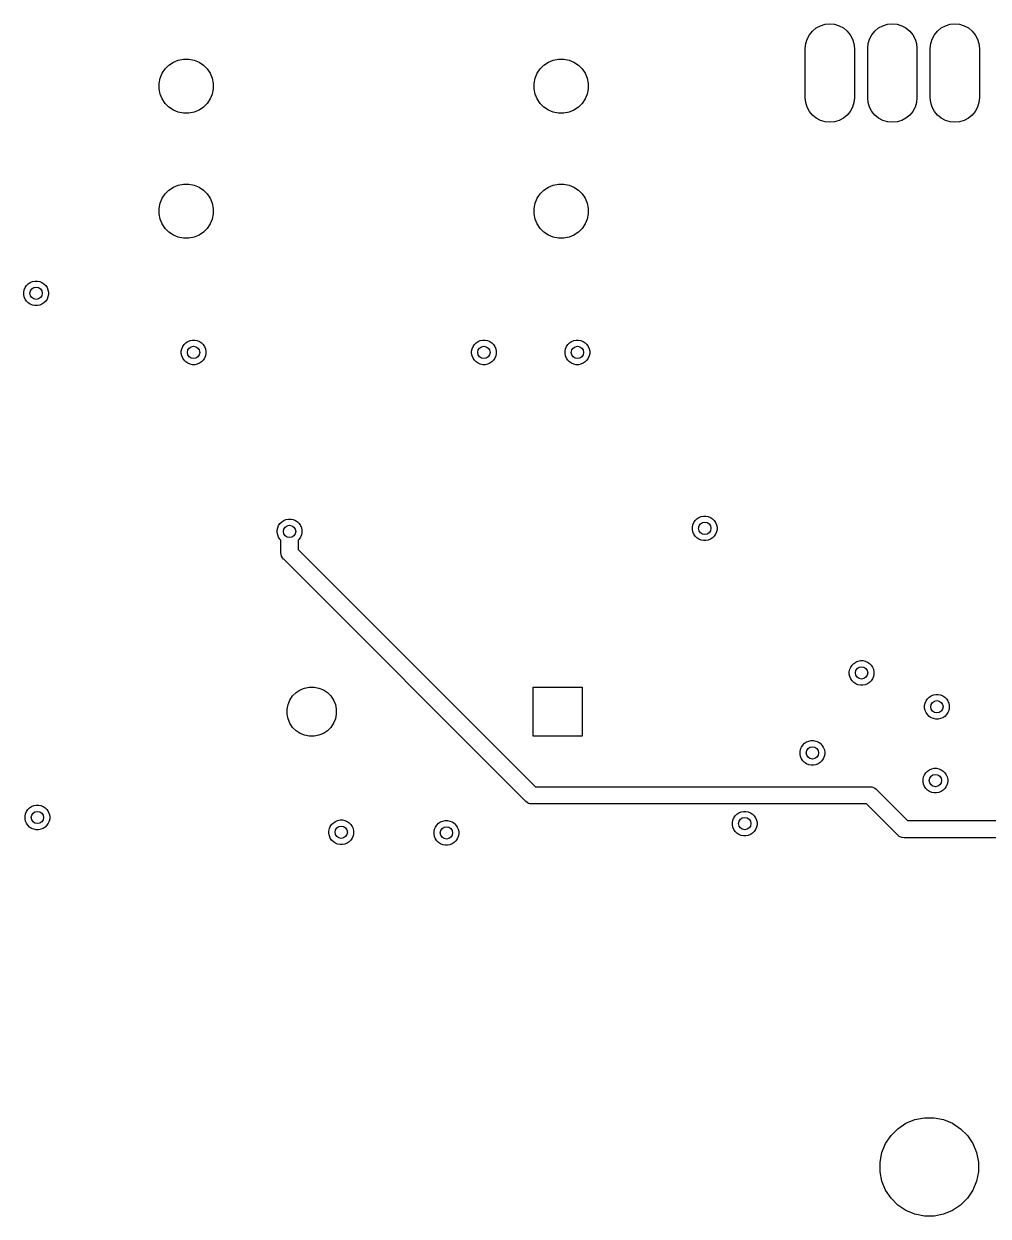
# Model space of a CAD drawing. Extents: x -1.3 to 94.4, y -81.8 to 12.8.
# Drawn here: x -1.3 to 37.89, y -81.7 to -33.25 of the extents above; entities that cross this region are included whole.
import ezdxf

# ---------------------------------------------------------------- set-up
doc = ezdxf.new("R2010")
doc.units = 0
doc.layers.add('BLACK', color=7, linetype='CONTINUOUS')

msp = doc.modelspace()

# ---------------------------------------------------------------- linework, layer by layer
at = {"layer": 'BLACK', "linetype": 'CONTINUOUS'}
for p, q in [((30.7529, -33.5429), (30.9044, -33.4185)), ((30.9044, -33.4185), (31.0773, -33.3261)), ((31.0773, -33.3261), (31.2649, -33.2692)), ((31.2649, -33.2692), (31.46, -33.25)), ((31.46, -33.25), (31.46, -33.25)), ((31.46, -33.25), (31.6551, -33.2692)), ((31.6551, -33.2692), (31.8427, -33.3261)), ((31.8427, -33.3261), (32.0156, -33.4185)), ((32.0156, -33.4185), (32.1671, -33.5429)), ((33.2929, -33.5429), (33.4444, -33.4185)), ((33.4444, -33.4185), (33.6173, -33.3261)), ((33.6173, -33.3261), (33.8049, -33.2692)), ((33.8049, -33.2692), (34, -33.25)), ((34, -33.25), (34, -33.25)), ((34, -33.25), (34.1951, -33.2692)), ((34.1951, -33.2692), (34.3827, -33.3261)), ((34.3827, -33.3261), (34.5556, -33.4185)), ((34.5556, -33.4185), (34.7071, -33.5429)), ((35.8329, -33.5429), (35.9844, -33.4185)), ((35.9844, -33.4185), (36.1573, -33.3261)), ((36.1573, -33.3261), (36.3449, -33.2692)), ((36.3449, -33.2692), (36.54, -33.25)), ((36.54, -33.25), (36.54, -33.25)), ((36.54, -33.25), (36.7351, -33.2692)), ((36.7351, -33.2692), (36.9227, -33.3261)), ((36.9227, -33.3261), (37.0956, -33.4185)), ((37.0956, -33.4185), (37.2471, -33.5429)), ((30.4792, -34.0549), (30.5361, -33.8673)), ((30.5361, -33.8673), (30.6285, -33.6944)), ((30.6285, -33.6944), (30.7529, -33.5429)), ((32.1671, -33.5429), (32.2915, -33.6944)), ((32.2915, -33.6944), (32.3839, -33.8673)), ((32.3839, -33.8673), (32.4408, -34.0549)), ((33.0192, -34.0549), (33.0761, -33.8673)), ((33.0761, -33.8673), (33.1685, -33.6944)), ((33.1685, -33.6944), (33.2929, -33.5429)), ((34.7071, -33.5429), (34.8315, -33.6944)), ((34.8315, -33.6944), (34.9239, -33.8673)), ((34.9239, -33.8673), (34.9808, -34.0549)), ((35.5592, -34.0549), (35.6161, -33.8673)), ((35.6161, -33.8673), (35.7085, -33.6944)), ((35.7085, -33.6944), (35.8329, -33.5429)), ((37.2471, -33.5429), (37.3715, -33.6944)), ((37.3715, -33.6944), (37.4639, -33.8673)), ((37.4639, -33.8673), (37.5208, -34.0549)), ((30.46, -34.25), (30.4792, -34.0549)), ((30.46, -36.25), (30.46, -34.25)), ((32.4408, -34.0549), (32.46, -34.25)), ((32.46, -34.25), (32.46, -36.25)), ((33, -34.25), (33.0192, -34.0549)), ((33, -36.25), (33, -34.25)), ((34.9808, -34.0549), (35, -34.25)), ((35, -34.25), (35, -36.25)), ((35.54, -34.25), (35.5592, -34.0549)), ((35.54, -36.25), (35.54, -34.25)), ((37.5208, -34.0549), (37.54, -34.25)), ((37.54, -34.25), (37.54, -36.25)), ((4.59879, -34.9256), (4.77895, -34.8052)), ((4.77895, -34.8052), (4.97914, -34.7223)), ((4.97914, -34.7223), (5.19166, -34.68)), ((5.19166, -34.68), (5.40834, -34.68)), ((5.40834, -34.68), (5.62086, -34.7223)), ((5.62086, -34.7223), (5.82104, -34.8052)), ((5.82104, -34.8052), (6.00121, -34.9256)), ((19.8388, -34.9256), (20.019, -34.8052)), ((20.019, -34.8052), (20.2191, -34.7223)), ((20.2191, -34.7223), (20.4317, -34.68)), ((20.4317, -34.68), (20.6483, -34.68)), ((20.6483, -34.68), (20.8609, -34.7223)), ((20.8609, -34.7223), (21.061, -34.8052)), ((21.061, -34.8052), (21.2412, -34.9256)), ((4.24227, -35.4591), (4.32519, -35.259)), ((4.32519, -35.259), (4.44557, -35.0788)), ((4.44557, -35.0788), (4.59879, -34.9256)), ((6.00121, -34.9256), (6.15442, -35.0788)), ((6.15442, -35.0788), (6.27481, -35.259)), ((6.27481, -35.259), (6.35773, -35.4591)), ((19.4823, -35.4591), (19.5652, -35.259)), ((19.5652, -35.259), (19.6856, -35.0788)), ((19.6856, -35.0788), (19.8388, -34.9256)), ((21.2412, -34.9256), (21.3944, -35.0788)), ((21.3944, -35.0788), (21.5148, -35.259)), ((21.5148, -35.259), (21.5977, -35.4591)), ((4.2, -35.6717), (4.24227, -35.4591)), ((4.2, -35.8883), (4.2, -35.6717)), ((6.35773, -35.4591), (6.4, -35.6717)), ((6.4, -35.6717), (6.4, -35.8883)), ((19.44, -35.6717), (19.4823, -35.4591)), ((19.44, -35.8883), (19.44, -35.6717)), ((21.5977, -35.4591), (21.64, -35.6717)), ((21.64, -35.6717), (21.64, -35.8883)), ((4.24227, -36.1009), (4.2, -35.8883)), ((4.32519, -36.301), (4.24227, -36.1009)), ((4.44557, -36.4812), (4.32519, -36.301)), ((6.27481, -36.301), (6.15442, -36.4812)), ((6.35773, -36.1009), (6.27481, -36.301)), ((6.4, -35.8883), (6.35773, -36.1009)), ((19.4823, -36.1009), (19.44, -35.8883)), ((19.5652, -36.301), (19.4823, -36.1009)), ((19.6856, -36.4812), (19.5652, -36.301)), ((21.5148, -36.301), (21.3944, -36.4812)), ((21.5977, -36.1009), (21.5148, -36.301)), ((21.64, -35.8883), (21.5977, -36.1009)), ((30.4792, -36.4451), (30.46, -36.25)), ((32.46, -36.25), (32.4408, -36.4451)), ((33.0192, -36.4451), (33, -36.25)), ((35, -36.25), (34.9808, -36.4451)), ((35.5592, -36.4451), (35.54, -36.25)), ((37.54, -36.25), (37.5208, -36.4451)), ((4.59879, -36.6344), (4.44557, -36.4812)), ((4.77895, -36.7548), (4.59879, -36.6344)), ((4.97914, -36.8377), (4.77895, -36.7548)), ((5.82104, -36.7548), (5.62086, -36.8377)), ((6.00121, -36.6344), (5.82104, -36.7548)), ((6.15442, -36.4812), (6.00121, -36.6344)), ((19.8388, -36.6344), (19.6856, -36.4812)), ((20.019, -36.7548), (19.8388, -36.6344)), ((20.2191, -36.8377), (20.019, -36.7548)), ((21.061, -36.7548), (20.8609, -36.8377)), ((21.2412, -36.6344), (21.061, -36.7548)), ((21.3944, -36.4812), (21.2412, -36.6344)), ((30.5361, -36.6327), (30.4792, -36.4451)), ((30.6285, -36.8056), (30.5361, -36.6327)), ((30.7529, -36.9571), (30.6285, -36.8056)), ((32.2915, -36.8056), (32.1671, -36.9571)), ((32.3839, -36.6327), (32.2915, -36.8056)), ((32.4408, -36.4451), (32.3839, -36.6327)), ((33.0761, -36.6327), (33.0192, -36.4451)), ((33.1685, -36.8056), (33.0761, -36.6327)), ((33.2929, -36.9571), (33.1685, -36.8056)), ((34.8315, -36.8056), (34.7071, -36.9571)), ((34.9239, -36.6327), (34.8315, -36.8056)), ((34.9808, -36.4451), (34.9239, -36.6327)), ((35.6161, -36.6327), (35.5592, -36.4451)), ((35.7085, -36.8056), (35.6161, -36.6327)), ((35.8329, -36.9571), (35.7085, -36.8056)), ((37.3715, -36.8056), (37.2471, -36.9571)), ((37.4639, -36.6327), (37.3715, -36.8056)), ((37.5208, -36.4451), (37.4639, -36.6327)), ((5.19166, -36.88), (4.97914, -36.8377)), ((5.40834, -36.88), (5.19166, -36.88)), ((5.62086, -36.8377), (5.40834, -36.88)), ((20.4317, -36.88), (20.2191, -36.8377)), ((20.6483, -36.88), (20.4317, -36.88)), ((20.8609, -36.8377), (20.6483, -36.88)), ((30.9044, -37.0815), (30.7529, -36.9571)), ((31.0773, -37.1739), (30.9044, -37.0815)), ((31.2649, -37.2308), (31.0773, -37.1739)), ((31.46, -37.25), (31.2649, -37.2308)), ((31.6551, -37.2308), (31.46, -37.25)), ((31.46, -37.25), (31.46, -37.25)), ((31.8427, -37.1739), (31.6551, -37.2308)), ((32.0156, -37.0815), (31.8427, -37.1739)), ((32.1671, -36.9571), (32.0156, -37.0815)), ((33.4444, -37.0815), (33.2929, -36.9571)), ((33.6173, -37.1739), (33.4444, -37.0815)), ((33.8049, -37.2308), (33.6173, -37.1739)), ((34, -37.25), (33.8049, -37.2308)), ((34.1951, -37.2308), (34, -37.25)), ((34, -37.25), (34, -37.25)), ((34.3827, -37.1739), (34.1951, -37.2308)), ((34.5556, -37.0815), (34.3827, -37.1739)), ((34.7071, -36.9571), (34.5556, -37.0815)), ((35.9844, -37.0815), (35.8329, -36.9571)), ((36.1573, -37.1739), (35.9844, -37.0815)), ((36.3449, -37.2308), (36.1573, -37.1739)), ((36.54, -37.25), (36.3449, -37.2308)), ((36.7351, -37.2308), (36.54, -37.25)), ((36.54, -37.25), (36.54, -37.25)), ((36.9227, -37.1739), (36.7351, -37.2308)), ((37.0956, -37.0815), (36.9227, -37.1739)), ((37.2471, -36.9571), (37.0956, -37.0815)), ((4.32519, -40.339), (4.44557, -40.1588)), ((4.44557, -40.1588), (4.59879, -40.0056)), ((4.59879, -40.0056), (4.77895, -39.8852)), ((4.77895, -39.8852), (4.97914, -39.8023)), ((4.97914, -39.8023), (5.19166, -39.76)), ((5.19166, -39.76), (5.40834, -39.76)), ((5.40834, -39.76), (5.62086, -39.8023)), ((5.62086, -39.8023), (5.82104, -39.8852)), ((5.82104, -39.8852), (6.00121, -40.0056)), ((6.00121, -40.0056), (6.15442, -40.1588)), ((6.15442, -40.1588), (6.27481, -40.339)), ((19.5652, -40.339), (19.6856, -40.1588)), ((19.6856, -40.1588), (19.8388, -40.0056)), ((19.8388, -40.0056), (20.019, -39.8852)), ((20.019, -39.8852), (20.2191, -39.8023)), ((20.2191, -39.8023), (20.4317, -39.76)), ((20.4317, -39.76), (20.6483, -39.76)), ((20.6483, -39.76), (20.8609, -39.8023)), ((20.8609, -39.8023), (21.061, -39.8852)), ((21.061, -39.8852), (21.2412, -40.0056)), ((21.2412, -40.0056), (21.3944, -40.1588)), ((21.3944, -40.1588), (21.5148, -40.339)), ((4.2, -40.7517), (4.24227, -40.5391)), ((4.24227, -40.5391), (4.32519, -40.339)), ((6.27481, -40.339), (6.35773, -40.5391)), ((6.35773, -40.5391), (6.4, -40.7517)), ((19.44, -40.7517), (19.4823, -40.5391)), ((19.4823, -40.5391), (19.5652, -40.339)), ((21.5148, -40.339), (21.5977, -40.5391)), ((21.5977, -40.5391), (21.64, -40.7517)), ((4.2, -40.9683), (4.2, -40.7517)), ((4.24227, -41.1809), (4.2, -40.9683)), ((4.32519, -41.381), (4.24227, -41.1809)), ((6.35773, -41.1809), (6.27481, -41.381)), ((6.4, -40.9683), (6.35773, -41.1809)), ((6.4, -40.7517), (6.4, -40.9683)), ((19.44, -40.9683), (19.44, -40.7517)), ((19.4823, -41.1809), (19.44, -40.9683)), ((19.5652, -41.381), (19.4823, -41.1809)), ((21.5977, -41.1809), (21.5148, -41.381)), ((21.64, -40.9683), (21.5977, -41.1809)), ((21.64, -40.7517), (21.64, -40.9683)), ((4.44557, -41.5612), (4.32519, -41.381)), ((4.59879, -41.7144), (4.44557, -41.5612)), ((6.15442, -41.5612), (6.00121, -41.7144)), ((6.27481, -41.381), (6.15442, -41.5612)), ((19.6856, -41.5612), (19.5652, -41.381)), ((19.8388, -41.7144), (19.6856, -41.5612)), ((21.3944, -41.5612), (21.2412, -41.7144)), ((21.5148, -41.381), (21.3944, -41.5612)), ((4.77895, -41.8348), (4.59879, -41.7144)), ((4.97914, -41.9177), (4.77895, -41.8348)), ((5.19166, -41.96), (4.97914, -41.9177)), ((5.40834, -41.96), (5.19166, -41.96)), ((5.62086, -41.9177), (5.40834, -41.96)), ((5.82104, -41.8348), (5.62086, -41.9177)), ((6.00121, -41.7144), (5.82104, -41.8348)), ((20.019, -41.8348), (19.8388, -41.7144)), ((20.2191, -41.9177), (20.019, -41.8348)), ((20.4317, -41.96), (20.2191, -41.9177)), ((20.6483, -41.96), (20.4317, -41.96)), ((20.8609, -41.9177), (20.6483, -41.96)), ((21.061, -41.8348), (20.8609, -41.9177)), ((21.2412, -41.7144), (21.061, -41.8348)), ((-1.3, -44.1508), (-1.28078, -44.0542)), ((-1.28078, -44.0542), (-1.24309, -43.9632)), ((-1.24309, -43.9632), (-1.18837, -43.8813)), ((-1.18837, -43.8813), (-1.11873, -43.8116)), ((-1.11873, -43.8116), (-1.03684, -43.7569)), ((-1.03684, -43.7569), (-0.945845, -43.7192)), ((-0.945845, -43.7192), (-0.849246, -43.7)), ((-0.849246, -43.7), (-0.750754, -43.7)), ((-0.750754, -43.7), (-0.654155, -43.7192)), ((-0.654155, -43.7192), (-0.563161, -43.7569)), ((-0.563161, -43.7569), (-0.481269, -43.8116)), ((-0.481269, -43.8116), (-0.411625, -43.8813)), ((-0.411625, -43.8813), (-0.356906, -43.9632)), ((-0.356906, -43.9632), (-0.319215, -44.0542)), ((-0.319215, -44.0542), (-0.3, -44.1508)), ((-1.3, -44.2492), (-1.3, -44.1508)), ((-1.28078, -44.3458), (-1.3, -44.2492)), ((-1.24309, -44.4368), (-1.28078, -44.3458)), ((-1.18837, -44.5187), (-1.24309, -44.4368)), ((-1.11873, -44.5884), (-1.18837, -44.5187)), ((-0.411625, -44.5187), (-0.481269, -44.5884)), ((-0.356906, -44.4368), (-0.411625, -44.5187)), ((-0.319215, -44.3458), (-0.356906, -44.4368)), ((-0.3, -44.2492), (-0.319215, -44.3458)), ((-0.3, -44.1508), (-0.3, -44.2492)), ((-1.03684, -44.6431), (-1.11873, -44.5884)), ((-0.945845, -44.6808), (-1.03684, -44.6431)), ((-0.849246, -44.7), (-0.945845, -44.6808)), ((-0.750754, -44.7), (-0.849246, -44.7)), ((-0.654155, -44.6808), (-0.750754, -44.7)), ((-0.563161, -44.6431), (-0.654155, -44.6808)), ((-0.481269, -44.5884), (-0.563161, -44.6431)), ((5.1, -46.5508), (5.11921, -46.4542)), ((5.11921, -46.4542), (5.15691, -46.3632)), ((5.15691, -46.3632), (5.21162, -46.2813)), ((5.21162, -46.2813), (5.28127, -46.2116)), ((5.28127, -46.2116), (5.36316, -46.1569)), ((5.36316, -46.1569), (5.45416, -46.1192)), ((5.45416, -46.1192), (5.55075, -46.1)), ((5.55075, -46.1), (5.64925, -46.1)), ((5.64925, -46.1), (5.74585, -46.1192)), ((5.74585, -46.1192), (5.83684, -46.1569)), ((5.83684, -46.1569), (5.91873, -46.2116)), ((5.91873, -46.2116), (5.98837, -46.2813)), ((5.98837, -46.2813), (6.04309, -46.3632)), ((6.04309, -46.3632), (6.08078, -46.4542)), ((6.08078, -46.4542), (6.1, -46.5508)), ((16.9, -46.5508), (16.9192, -46.4542)), ((16.9192, -46.4542), (16.9569, -46.3632)), ((16.9569, -46.3632), (17.0116, -46.2813)), ((17.0116, -46.2813), (17.0813, -46.2116)), ((17.0813, -46.2116), (17.1632, -46.1569)), ((17.1632, -46.1569), (17.2542, -46.1192)), ((17.2542, -46.1192), (17.3508, -46.1)), ((17.3508, -46.1), (17.4492, -46.1)), ((17.4492, -46.1), (17.5458, -46.1192)), ((17.5458, -46.1192), (17.6368, -46.1569)), ((17.6368, -46.1569), (17.7187, -46.2116)), ((17.7187, -46.2116), (17.7884, -46.2813)), ((17.7884, -46.2813), (17.8431, -46.3632)), ((17.8431, -46.3632), (17.8808, -46.4542)), ((17.8808, -46.4542), (17.9, -46.5508)), ((20.7, -46.5508), (20.7192, -46.4542)), ((20.7192, -46.4542), (20.7569, -46.3632)), ((20.7569, -46.3632), (20.8116, -46.2813)), ((20.8116, -46.2813), (20.8813, -46.2116)), ((20.8813, -46.2116), (20.9632, -46.1569)), ((20.9632, -46.1569), (21.0542, -46.1192)), ((21.0542, -46.1192), (21.1508, -46.1)), ((21.1508, -46.1), (21.2492, -46.1)), ((21.2492, -46.1), (21.3458, -46.1192)), ((21.3458, -46.1192), (21.4368, -46.1569)), ((21.4368, -46.1569), (21.5187, -46.2116)), ((21.5187, -46.2116), (21.5884, -46.2813)), ((21.5884, -46.2813), (21.6431, -46.3632)), ((21.6431, -46.3632), (21.6808, -46.4542)), ((21.6808, -46.4542), (21.7, -46.5508)), ((5.1, -46.6492), (5.1, -46.5508)), ((5.11921, -46.7458), (5.1, -46.6492)), ((5.15691, -46.8368), (5.11921, -46.7458)), ((5.21162, -46.9187), (5.15691, -46.8368)), ((5.28127, -46.9884), (5.21162, -46.9187)), ((5.36316, -47.0431), (5.28127, -46.9884)), ((5.91873, -46.9884), (5.83684, -47.0431)), ((5.98837, -46.9187), (5.91873, -46.9884)), ((6.04309, -46.8368), (5.98837, -46.9187)), ((6.08078, -46.7458), (6.04309, -46.8368)), ((6.1, -46.6492), (6.08078, -46.7458)), ((6.1, -46.5508), (6.1, -46.6492)), ((16.9, -46.6492), (16.9, -46.5508)), ((16.9192, -46.7458), (16.9, -46.6492)), ((16.9569, -46.8368), (16.9192, -46.7458)), ((17.0116, -46.9187), (16.9569, -46.8368)), ((17.0813, -46.9884), (17.0116, -46.9187)), ((17.1632, -47.0431), (17.0813, -46.9884)), ((17.7187, -46.9884), (17.6368, -47.0431)), ((17.7884, -46.9187), (17.7187, -46.9884)), ((17.8431, -46.8368), (17.7884, -46.9187)), ((17.8808, -46.7458), (17.8431, -46.8368)), ((17.9, -46.6492), (17.8808, -46.7458)), ((17.9, -46.5508), (17.9, -46.6492)), ((20.7, -46.6492), (20.7, -46.5508)), ((20.7192, -46.7458), (20.7, -46.6492)), ((20.7569, -46.8368), (20.7192, -46.7458)), ((20.8116, -46.9187), (20.7569, -46.8368)), ((20.8813, -46.9884), (20.8116, -46.9187)), ((20.9632, -47.0431), (20.8813, -46.9884)), ((21.5187, -46.9884), (21.4368, -47.0431)), ((21.5884, -46.9187), (21.5187, -46.9884)), ((21.6431, -46.8368), (21.5884, -46.9187)), ((21.6808, -46.7458), (21.6431, -46.8368)), ((21.7, -46.6492), (21.6808, -46.7458)), ((21.7, -46.5508), (21.7, -46.6492)), ((5.45416, -47.0808), (5.36316, -47.0431)), ((5.55075, -47.1), (5.45416, -47.0808)), ((5.64925, -47.1), (5.55075, -47.1)), ((5.74585, -47.0808), (5.64925, -47.1)), ((5.83684, -47.0431), (5.74585, -47.0808)), ((17.2542, -47.0808), (17.1632, -47.0431)), ((17.3508, -47.1), (17.2542, -47.0808)), ((17.4492, -47.1), (17.3508, -47.1)), ((17.5458, -47.0808), (17.4492, -47.1)), ((17.6368, -47.0431), (17.5458, -47.0808)), ((21.0542, -47.0808), (20.9632, -47.0431)), ((21.1508, -47.1), (21.0542, -47.0808)), ((21.2492, -47.1), (21.1508, -47.1)), ((21.3458, -47.0808), (21.2492, -47.1)), ((21.4368, -47.0431), (21.3458, -47.0808)), ((26.1382, -53.3069), (26.2292, -53.2692)), ((26.2292, -53.2692), (26.3258, -53.25)), ((26.3258, -53.25), (26.4242, -53.25)), ((26.4242, -53.25), (26.5208, -53.2692)), ((26.5208, -53.2692), (26.6118, -53.3069)), ((9, -53.8258), (9.01921, -53.7292)), ((9.01921, -53.7292), (9.05691, -53.6382)), ((9.05691, -53.6382), (9.11163, -53.5563)), ((9.11163, -53.5563), (9.18127, -53.4866)), ((9.18127, -53.4866), (9.26316, -53.4319)), ((9.26316, -53.4319), (9.35416, -53.3942)), ((9.35416, -53.3942), (9.45075, -53.375)), ((9.45075, -53.375), (9.54925, -53.375)), ((9.54925, -53.375), (9.64584, -53.3942)), ((9.64584, -53.3942), (9.73684, -53.4319)), ((9.73684, -53.4319), (9.81873, -53.4866)), ((9.81873, -53.4866), (9.88837, -53.5563)), ((9.88837, -53.5563), (9.94309, -53.6382)), ((9.94309, -53.6382), (9.98078, -53.7292)), ((9.98078, -53.7292), (10, -53.8258)), ((25.875, -53.7008), (25.8942, -53.6042)), ((25.875, -53.7992), (25.875, -53.7008)), ((25.8942, -53.6042), (25.9319, -53.5132)), ((25.9319, -53.5132), (25.9866, -53.4313)), ((25.9866, -53.4313), (26.0563, -53.3616)), ((26.0563, -53.3616), (26.1382, -53.3069)), ((26.6118, -53.3069), (26.6937, -53.3616)), ((26.6937, -53.3616), (26.7634, -53.4313)), ((26.7634, -53.4313), (26.8181, -53.5132)), ((26.8181, -53.5132), (26.8558, -53.6042)), ((26.8558, -53.6042), (26.875, -53.7008)), ((26.875, -53.7008), (26.875, -53.7992)), ((9, -53.9242), (9, -53.8258)), ((9.01921, -54.0208), (9, -53.9242)), ((9.05691, -54.1118), (9.01921, -54.0208)), ((9.11163, -54.1937), (9.05691, -54.1118)), ((9.15, -54.2321), (9.11163, -54.1937)), ((9.15, -54.7328), (9.15, -54.2321)), ((9.88837, -54.1937), (9.85, -54.2321)), ((9.85, -54.2321), (9.85, -54.605)), ((9.94309, -54.1118), (9.88837, -54.1937)), ((9.98078, -54.0208), (9.94309, -54.1118)), ((10, -53.9242), (9.98078, -54.0208)), ((10, -53.8258), (10, -53.9242)), ((25.8942, -53.8958), (25.875, -53.7992)), ((25.9319, -53.9868), (25.8942, -53.8958)), ((25.9866, -54.0687), (25.9319, -53.9868)), ((26.0563, -54.1384), (25.9866, -54.0687)), ((26.1382, -54.1931), (26.0563, -54.1384)), ((26.2292, -54.2308), (26.1382, -54.1931)), ((26.3258, -54.25), (26.2292, -54.2308)), ((26.4242, -54.25), (26.3258, -54.25)), ((26.5208, -54.2308), (26.4242, -54.25)), ((26.6118, -54.1931), (26.5208, -54.2308)), ((26.6937, -54.1384), (26.6118, -54.1931)), ((26.7634, -54.0687), (26.6937, -54.1384)), ((26.8181, -53.9868), (26.7634, -54.0687)), ((26.8558, -53.8958), (26.8181, -53.9868)), ((26.875, -53.7992), (26.8558, -53.8958)), ((9.14831, -54.75), (9.15, -54.7328)), ((9.85, -54.605), (19.495, -64.25)), ((9.15507, -54.8186), (9.14831, -54.75)), ((9.17508, -54.8846), (9.15507, -54.8186)), ((9.20758, -54.9454), (9.17508, -54.8846)), ((9.25132, -54.9987), (9.20758, -54.9454)), ((9.26468, -55.0096), (9.25132, -54.9987)), ((19.0904, -64.8353), (9.26468, -55.0096)), ((32.25, -59.5758), (32.2692, -59.4792)), ((32.25, -59.6742), (32.25, -59.5758)), ((32.2692, -59.4792), (32.3069, -59.3882)), ((32.3069, -59.3882), (32.3616, -59.3063)), ((32.3616, -59.3063), (32.4313, -59.2366)), ((32.4313, -59.2366), (32.5132, -59.1819)), ((32.5132, -59.1819), (32.6042, -59.1442)), ((32.6042, -59.1442), (32.7008, -59.125)), ((32.7008, -59.125), (32.7992, -59.125)), ((32.7992, -59.125), (32.8958, -59.1442)), ((32.8958, -59.1442), (32.9868, -59.1819)), ((32.9868, -59.1819), (33.0687, -59.2366)), ((33.0687, -59.2366), (33.1384, -59.3063)), ((33.1384, -59.3063), (33.1931, -59.3882)), ((33.1931, -59.3882), (33.2308, -59.4792)), ((33.2308, -59.4792), (33.25, -59.5758)), ((33.25, -59.5758), (33.25, -59.6742)), ((32.2692, -59.7708), (32.25, -59.6742)), ((32.3069, -59.8618), (32.2692, -59.7708)), ((32.3616, -59.9437), (32.3069, -59.8618)), ((32.4313, -60.0134), (32.3616, -59.9437)), ((32.5132, -60.0681), (32.4313, -60.0134)), ((32.6042, -60.1058), (32.5132, -60.0681)), ((32.9868, -60.0681), (32.8958, -60.1058)), ((33.0687, -60.0134), (32.9868, -60.0681)), ((33.1384, -59.9437), (33.0687, -60.0134)), ((33.1931, -59.8618), (33.1384, -59.9437)), ((33.2308, -59.7708), (33.1931, -59.8618)), ((33.25, -59.6742), (33.2308, -59.7708)), ((9.51381, -60.7263), (9.62325, -60.5625)), ((9.62325, -60.5625), (9.76254, -60.4232)), ((9.76254, -60.4232), (9.92632, -60.3138)), ((9.92632, -60.3138), (10.1083, -60.2384)), ((10.1083, -60.2384), (10.3015, -60.2)), ((10.3015, -60.2), (10.4985, -60.2)), ((10.4985, -60.2), (10.6917, -60.2384)), ((10.6917, -60.2384), (10.8737, -60.3138)), ((10.8737, -60.3138), (11.0375, -60.4232)), ((11.0375, -60.4232), (11.1768, -60.5625)), ((11.1768, -60.5625), (11.2862, -60.7263)), ((19.4, -62.2), (19.4, -60.2)), ((19.4, -60.2), (21.4, -60.2)), ((21.4, -60.2), (21.4, -62.2)), ((32.7008, -60.125), (32.6042, -60.1058)), ((32.7992, -60.125), (32.7008, -60.125)), ((32.8958, -60.1058), (32.7992, -60.125)), ((35.4943, -60.6144), (35.5762, -60.5597)), ((35.5762, -60.5597), (35.6672, -60.522)), ((35.6672, -60.522), (35.7638, -60.5028)), ((35.7638, -60.5028), (35.8623, -60.5028)), ((35.8623, -60.5028), (35.9589, -60.522)), ((35.9589, -60.522), (36.0499, -60.5597)), ((36.0499, -60.5597), (36.1318, -60.6144)), ((9.4, -61.1015), (9.43843, -60.9083)), ((9.43843, -60.9083), (9.51381, -60.7263)), ((11.2862, -60.7263), (11.3616, -60.9083)), ((11.3616, -60.9083), (11.4, -61.1015)), ((35.313, -60.9535), (35.3323, -60.8569)), ((35.313, -61.052), (35.313, -60.9535)), ((35.3323, -60.8569), (35.3699, -60.7659)), ((35.3699, -60.7659), (35.4247, -60.684)), ((35.4247, -60.684), (35.4943, -60.6144)), ((36.1318, -60.6144), (36.2014, -60.684)), ((36.2014, -60.684), (36.2561, -60.7659)), ((36.2561, -60.7659), (36.2938, -60.8569)), ((36.2938, -60.8569), (36.313, -60.9535)), ((36.313, -60.9535), (36.313, -61.052)), ((9.4, -61.2985), (9.4, -61.1015)), ((9.43843, -61.4917), (9.4, -61.2985)), ((9.51381, -61.6737), (9.43843, -61.4917)), ((11.3616, -61.4917), (11.2862, -61.6737)), ((11.4, -61.2985), (11.3616, -61.4917)), ((11.4, -61.1015), (11.4, -61.2985)), ((35.3323, -61.1486), (35.313, -61.052)), ((35.3699, -61.2396), (35.3323, -61.1486)), ((35.4247, -61.3215), (35.3699, -61.2396)), ((35.4943, -61.3911), (35.4247, -61.3215)), ((35.5762, -61.4458), (35.4943, -61.3911)), ((35.6672, -61.4835), (35.5762, -61.4458)), ((35.7638, -61.5028), (35.6672, -61.4835)), ((35.8623, -61.5028), (35.7638, -61.5028)), ((35.9589, -61.4835), (35.8623, -61.5028)), ((36.0499, -61.4458), (35.9589, -61.4835)), ((36.1318, -61.3911), (36.0499, -61.4458)), ((36.2014, -61.3215), (36.1318, -61.3911)), ((36.2561, -61.2396), (36.2014, -61.3215)), ((36.2938, -61.1486), (36.2561, -61.2396)), ((36.313, -61.052), (36.2938, -61.1486)), ((9.62325, -61.8375), (9.51381, -61.6737)), ((9.76254, -61.9768), (9.62325, -61.8375)), ((9.92632, -62.0862), (9.76254, -61.9768)), ((11.0375, -61.9768), (10.8737, -62.0862)), ((11.1768, -61.8375), (11.0375, -61.9768)), ((11.2862, -61.6737), (11.1768, -61.8375)), ((10.1083, -62.1616), (9.92632, -62.0862)), ((10.3015, -62.2), (10.1083, -62.1616)), ((10.4985, -62.2), (10.3015, -62.2)), ((10.6917, -62.1616), (10.4985, -62.2)), ((10.8737, -62.0862), (10.6917, -62.1616)), ((21.4, -62.2), (19.4, -62.2)), ((30.3616, -62.5563), (30.4313, -62.4866)), ((30.4313, -62.4866), (30.5132, -62.4319)), ((30.5132, -62.4319), (30.6042, -62.3942)), ((30.6042, -62.3942), (30.7008, -62.375)), ((30.7008, -62.375), (30.7992, -62.375)), ((30.7992, -62.375), (30.8958, -62.3942)), ((30.8958, -62.3942), (30.9868, -62.4319)), ((30.9868, -62.4319), (31.0687, -62.4866)), ((31.0687, -62.4866), (31.1384, -62.5563)), ((30.25, -62.8258), (30.2692, -62.7292)), ((30.25, -62.9242), (30.25, -62.8258)), ((30.2692, -63.0208), (30.25, -62.9242)), ((30.2692, -62.7292), (30.3069, -62.6382)), ((30.3069, -62.6382), (30.3616, -62.5563)), ((31.1384, -62.5563), (31.1931, -62.6382)), ((31.1931, -62.6382), (31.2308, -62.7292)), ((31.2308, -62.7292), (31.25, -62.8258)), ((31.25, -62.9242), (31.2308, -63.0208)), ((31.25, -62.8258), (31.25, -62.9242)), ((30.3069, -63.1118), (30.2692, -63.0208)), ((30.3616, -63.1937), (30.3069, -63.1118)), ((30.4313, -63.2634), (30.3616, -63.1937)), ((30.5132, -63.3181), (30.4313, -63.2634)), ((30.6042, -63.3558), (30.5132, -63.3181)), ((30.7008, -63.375), (30.6042, -63.3558)), ((30.7992, -63.375), (30.7008, -63.375)), ((30.8958, -63.3558), (30.7992, -63.375)), ((30.9868, -63.3181), (30.8958, -63.3558)), ((31.0687, -63.2634), (30.9868, -63.3181)), ((31.1384, -63.1937), (31.0687, -63.2634)), ((31.1931, -63.1118), (31.1384, -63.1937)), ((31.2308, -63.0208), (31.1931, -63.1118)), ((35.25, -63.9508), (35.2692, -63.8542)), ((35.25, -64.0492), (35.25, -63.9508)), ((35.2692, -63.8542), (35.3069, -63.7632)), ((35.3069, -63.7632), (35.3616, -63.6813)), ((35.3616, -63.6813), (35.4313, -63.6116)), ((35.4313, -63.6116), (35.5132, -63.5569)), ((35.5132, -63.5569), (35.6042, -63.5192)), ((35.6042, -63.5192), (35.7008, -63.5)), ((35.7008, -63.5), (35.7992, -63.5)), ((35.7992, -63.5), (35.8958, -63.5192)), ((35.8958, -63.5192), (35.9868, -63.5569)), ((35.9868, -63.5569), (36.0687, -63.6116)), ((36.0687, -63.6116), (36.1384, -63.6813)), ((36.1384, -63.6813), (36.1931, -63.7632)), ((36.1931, -63.7632), (36.2308, -63.8542)), ((36.2308, -63.8542), (36.25, -63.9508)), ((36.25, -63.9508), (36.25, -64.0492)), ((19.495, -64.25), (33.0828, -64.25)), ((33.0828, -64.25), (33.1, -64.2483)), ((33.1, -64.2483), (33.1172, -64.25)), ((33.1172, -64.25), (33.1172, -64.25)), ((33.1172, -64.25), (33.1686, -64.2551)), ((33.1686, -64.2551), (33.2346, -64.2751)), ((33.2346, -64.2751), (33.2954, -64.3076)), ((33.2954, -64.3076), (33.3487, -64.3513)), ((33.3487, -64.3513), (33.3597, -64.3647)), ((33.3597, -64.3647), (34.62, -65.625)), ((35.2692, -64.1458), (35.25, -64.0492)), ((35.3069, -64.2368), (35.2692, -64.1458)), ((35.3616, -64.3187), (35.3069, -64.2368)), ((35.4313, -64.3884), (35.3616, -64.3187)), ((35.5132, -64.4431), (35.4313, -64.3884)), ((36.0687, -64.3884), (35.9868, -64.4431)), ((36.1384, -64.3187), (36.0687, -64.3884)), ((36.1931, -64.2368), (36.1384, -64.3187)), ((36.2308, -64.1458), (36.1931, -64.2368)), ((36.25, -64.0492), (36.2308, -64.1458)), ((19.1013, -64.8487), (19.0904, -64.8353)), ((19.1546, -64.8924), (19.1013, -64.8487)), ((19.2154, -64.9249), (19.1546, -64.8924)), ((35.6042, -64.4808), (35.5132, -64.4431)), ((35.7008, -64.5), (35.6042, -64.4808)), ((35.7992, -64.5), (35.7008, -64.5)), ((35.8958, -64.4808), (35.7992, -64.5)), ((35.9868, -64.4431), (35.8958, -64.4808)), ((-1.25, -65.4508), (-1.23079, -65.3542)), ((-1.23079, -65.3542), (-1.19309, -65.2632)), ((-1.19309, -65.2632), (-1.13837, -65.1813)), ((-1.13837, -65.1813), (-1.06873, -65.1116)), ((-1.06873, -65.1116), (-0.986839, -65.0569)), ((-0.986839, -65.0569), (-0.895845, -65.0192)), ((-0.895845, -65.0192), (-0.799246, -65)), ((-0.799246, -65), (-0.700754, -65)), ((-0.700754, -65), (-0.604155, -65.0192)), ((-0.604155, -65.0192), (-0.513161, -65.0569)), ((-0.513161, -65.0569), (-0.431269, -65.1116)), ((-0.431269, -65.1116), (-0.361625, -65.1813)), ((-0.361625, -65.1813), (-0.306906, -65.2632)), ((-0.306906, -65.2632), (-0.269215, -65.3542)), ((-0.269215, -65.3542), (-0.25, -65.4508)), ((19.2614, -64.9389), (19.2154, -64.9249)), ((19.2814, -64.9449), (19.2614, -64.9389)), ((19.35, -64.9517), (19.2814, -64.9449)), ((19.3672, -64.95), (19.35, -64.9517)), ((32.955, -64.95), (19.3672, -64.95)), ((27.6116, -65.4313), (27.6813, -65.3616)), ((27.6813, -65.3616), (27.7632, -65.3069)), ((27.7632, -65.3069), (27.8542, -65.2692)), ((27.8542, -65.2692), (27.9508, -65.25)), ((27.9508, -65.25), (28.0492, -65.25)), ((28.0492, -65.25), (28.1458, -65.2692)), ((28.1458, -65.2692), (28.2368, -65.3069)), ((28.2368, -65.3069), (28.3187, -65.3616)), ((28.3187, -65.3616), (28.3884, -65.4313)), ((34.2154, -66.2103), (32.955, -64.95)), ((-1.25, -65.5492), (-1.25, -65.4508)), ((-1.23079, -65.6458), (-1.25, -65.5492)), ((-1.19309, -65.7368), (-1.23079, -65.6458)), ((-1.13837, -65.8187), (-1.19309, -65.7368)), ((-1.06873, -65.8884), (-1.13837, -65.8187)), ((-0.986839, -65.9431), (-1.06873, -65.8884)), ((-0.431269, -65.8884), (-0.513161, -65.9431)), ((-0.361625, -65.8187), (-0.431269, -65.8884)), ((-0.306906, -65.7368), (-0.361625, -65.8187)), ((-0.269215, -65.6458), (-0.306906, -65.7368)), ((-0.25, -65.5492), (-0.269215, -65.6458)), ((-0.25, -65.4508), (-0.25, -65.5492)), ((11.1192, -65.9542), (11.1569, -65.8632)), ((11.1569, -65.8632), (11.2116, -65.7813)), ((11.2116, -65.7813), (11.2813, -65.7116)), ((11.2813, -65.7116), (11.3632, -65.6569)), ((11.3632, -65.6569), (11.4542, -65.6192)), ((11.4542, -65.6192), (11.5508, -65.6)), ((11.5508, -65.6), (11.6492, -65.6)), ((11.6492, -65.6), (11.7458, -65.6192)), ((11.7458, -65.6192), (11.8368, -65.6569)), ((11.8368, -65.6569), (11.9187, -65.7116)), ((11.9187, -65.7116), (11.9884, -65.7813)), ((11.9884, -65.7813), (12.0431, -65.8632)), ((12.0431, -65.8632), (12.0808, -65.9542)), ((15.3942, -65.9792), (15.4319, -65.8882)), ((15.4319, -65.8882), (15.4866, -65.8063)), ((15.4866, -65.8063), (15.5563, -65.7366)), ((15.5563, -65.7366), (15.6382, -65.6819)), ((15.6382, -65.6819), (15.7292, -65.6442)), ((15.7292, -65.6442), (15.8258, -65.625)), ((15.8258, -65.625), (15.9242, -65.625)), ((15.9242, -65.625), (16.0208, -65.6442)), ((16.0208, -65.6442), (16.1118, -65.6819)), ((16.1118, -65.6819), (16.1937, -65.7366)), ((16.1937, -65.7366), (16.2634, -65.8063)), ((16.2634, -65.8063), (16.3181, -65.8882)), ((16.3181, -65.8882), (16.3558, -65.9792)), ((27.5, -65.7008), (27.5192, -65.6042)), ((27.5, -65.7992), (27.5, -65.7008)), ((27.5192, -65.8958), (27.5, -65.7992)), ((27.5192, -65.6042), (27.5569, -65.5132)), ((27.5569, -65.5132), (27.6116, -65.4313)), ((28.3884, -65.4313), (28.4431, -65.5132)), ((28.4431, -65.5132), (28.4808, -65.6042)), ((28.4808, -65.6042), (28.5, -65.7008)), ((28.5, -65.7992), (28.4808, -65.8958)), ((28.5, -65.7008), (28.5, -65.7992)), ((34.62, -65.625), (39.9179, -65.625)), ((-0.895845, -65.9808), (-0.986839, -65.9431)), ((-0.799246, -66), (-0.895845, -65.9808)), ((-0.700754, -66), (-0.799246, -66)), ((-0.604155, -65.9808), (-0.700754, -66)), ((-0.513161, -65.9431), (-0.604155, -65.9808)), ((11.1, -66.0508), (11.1192, -65.9542)), ((11.1, -66.1492), (11.1, -66.0508)), ((11.1192, -66.2458), (11.1, -66.1492)), ((11.1569, -66.3368), (11.1192, -66.2458)), ((11.2116, -66.4187), (11.1569, -66.3368)), ((12.0431, -66.3368), (11.9884, -66.4187)), ((12.0808, -66.2458), (12.0431, -66.3368)), ((12.0808, -65.9542), (12.1, -66.0508)), ((12.1, -66.1492), (12.0808, -66.2458)), ((12.1, -66.0508), (12.1, -66.1492)), ((15.375, -66.0758), (15.3942, -65.9792)), ((15.375, -66.1742), (15.375, -66.0758)), ((15.3942, -66.2708), (15.375, -66.1742)), ((15.4319, -66.3618), (15.3942, -66.2708)), ((15.4866, -66.4437), (15.4319, -66.3618)), ((16.3181, -66.3618), (16.2634, -66.4437)), ((16.3558, -66.2708), (16.3181, -66.3618)), ((16.3558, -65.9792), (16.375, -66.0758)), ((16.375, -66.1742), (16.3558, -66.2708)), ((16.375, -66.0758), (16.375, -66.1742)), ((27.5569, -65.9868), (27.5192, -65.8958)), ((27.6116, -66.0687), (27.5569, -65.9868)), ((27.6813, -66.1384), (27.6116, -66.0687)), ((27.7632, -66.1931), (27.6813, -66.1384)), ((27.8542, -66.2308), (27.7632, -66.1931)), ((27.9508, -66.25), (27.8542, -66.2308)), ((28.0492, -66.25), (27.9508, -66.25)), ((28.1458, -66.2308), (28.0492, -66.25)), ((28.2368, -66.1931), (28.1458, -66.2308)), ((28.3187, -66.1384), (28.2368, -66.1931)), ((28.3884, -66.0687), (28.3187, -66.1384)), ((28.4431, -65.9868), (28.3884, -66.0687)), ((28.4808, -65.8958), (28.4431, -65.9868)), ((34.2263, -66.2237), (34.2154, -66.2103)), ((34.2796, -66.2674), (34.2263, -66.2237)), ((34.3404, -66.2999), (34.2796, -66.2674)), ((34.3864, -66.3139), (34.3404, -66.2999)), ((34.4064, -66.3199), (34.3864, -66.3139)), ((34.475, -66.3267), (34.4064, -66.3199)), ((34.4922, -66.325), (34.475, -66.3267)), ((39.9179, -66.325), (34.4922, -66.325)), ((11.2813, -66.4884), (11.2116, -66.4187)), ((11.3632, -66.5431), (11.2813, -66.4884)), ((11.4542, -66.5808), (11.3632, -66.5431)), ((11.5508, -66.6), (11.4542, -66.5808)), ((11.6492, -66.6), (11.5508, -66.6)), ((11.7458, -66.5808), (11.6492, -66.6)), ((11.8368, -66.5431), (11.7458, -66.5808)), ((11.9187, -66.4884), (11.8368, -66.5431)), ((11.9884, -66.4187), (11.9187, -66.4884)), ((15.5563, -66.5134), (15.4866, -66.4437)), ((15.6382, -66.5681), (15.5563, -66.5134)), ((15.7292, -66.6058), (15.6382, -66.5681)), ((15.8258, -66.625), (15.7292, -66.6058)), ((15.9242, -66.625), (15.8258, -66.625)), ((16.0208, -66.6058), (15.9242, -66.625)), ((16.1118, -66.5681), (16.0208, -66.6058)), ((16.1937, -66.5134), (16.1118, -66.5681)), ((16.2634, -66.4437), (16.1937, -66.5134)), ((34.2251, -78.1465), (34.5526, -77.9276)), ((34.5526, -77.9276), (34.9166, -77.7769)), ((34.9166, -77.7769), (35.303, -77.7)), ((35.303, -77.7), (35.697, -77.7)), ((35.697, -77.7), (36.0834, -77.7769)), ((36.0834, -77.7769), (36.4474, -77.9276)), ((36.4474, -77.9276), (36.7749, -78.1465)), ((33.7276, -78.7526), (33.9465, -78.4251)), ((33.9465, -78.4251), (34.2251, -78.1465)), ((36.7749, -78.1465), (37.0535, -78.4251)), ((37.0535, -78.4251), (37.2724, -78.7526)), ((33.5769, -79.1166), (33.7276, -78.7526)), ((37.2724, -78.7526), (37.4231, -79.1166)), ((33.5, -79.503), (33.5769, -79.1166)), ((37.4231, -79.1166), (37.5, -79.503)), ((33.5, -79.897), (33.5, -79.503)), ((33.5769, -80.2834), (33.5, -79.897)), ((37.5, -79.897), (37.4231, -80.2834)), ((37.5, -79.503), (37.5, -79.897)), ((33.7276, -80.6474), (33.5769, -80.2834)), ((37.4231, -80.2834), (37.2724, -80.6474)), ((33.9465, -80.9749), (33.7276, -80.6474)), ((37.2724, -80.6474), (37.0535, -80.9749)), ((34.2251, -81.2535), (33.9465, -80.9749)), ((34.5526, -81.4724), (34.2251, -81.2535)), ((36.7749, -81.2535), (36.4474, -81.4724)), ((37.0535, -80.9749), (36.7749, -81.2535)), ((34.9166, -81.6231), (34.5526, -81.4724)), ((35.303, -81.7), (34.9166, -81.6231)), ((35.697, -81.7), (35.303, -81.7)), ((36.0834, -81.6231), (35.697, -81.7)), ((36.4474, -81.4724), (36.0834, -81.6231))]:
    msp.add_line(p, q, dxfattribs=at)
at = {"layer": 'BLACK'}
for centre in [(-0.8, -44.2), (5.6, -46.6), (17.4, -46.6), (21.2, -46.6), (9.5, -53.875), (26.375, -53.75), (32.75, -59.625), (35.813, -61.0028), (30.75, -62.875), (35.75, -64), (-0.75, -65.5), (11.6, -66.1), (15.875, -66.125), (28, -65.75)]:
    msp.add_circle(centre, 0.25, dxfattribs=at)

doc.saveas('drawing.dxf')
